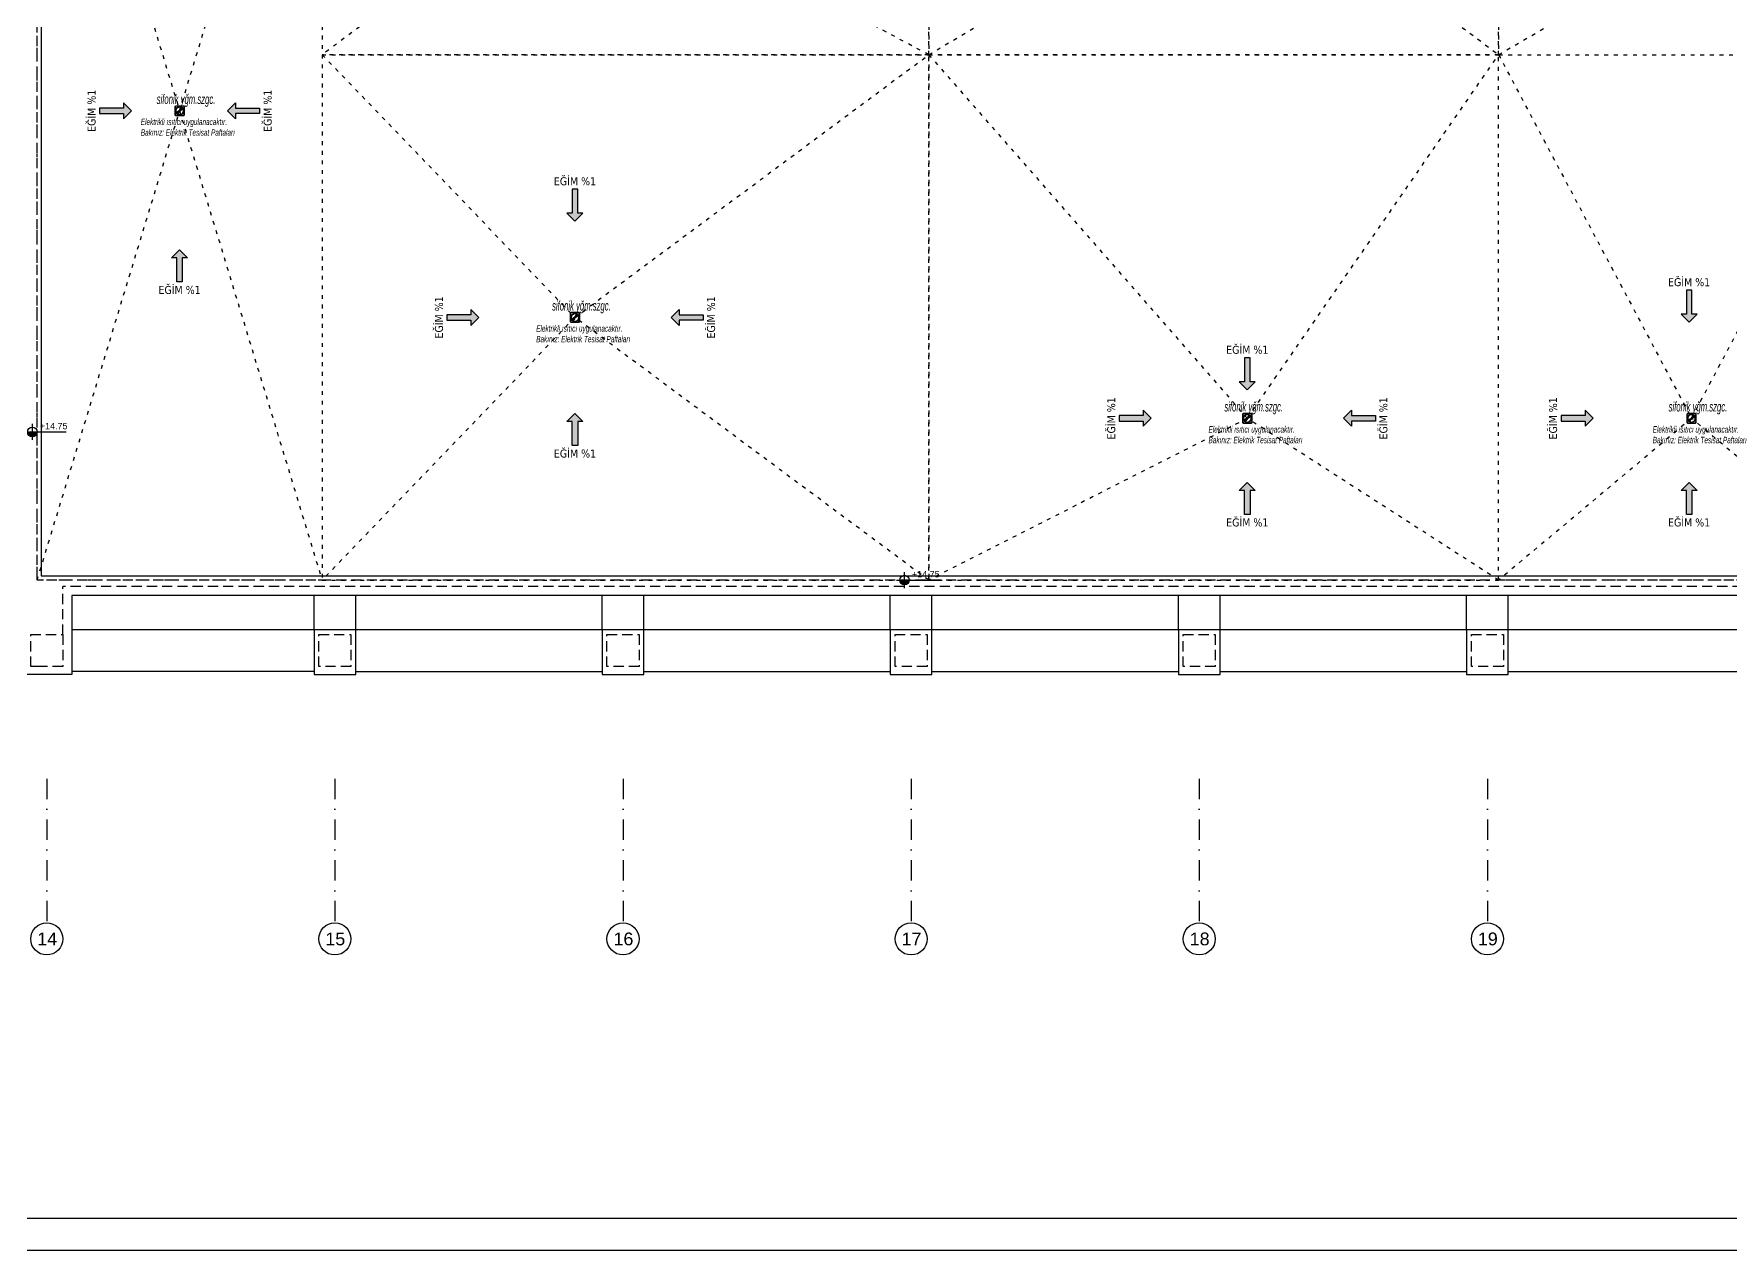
# Model space of a CAD drawing. Header units: centimetres. Extents: x 372964 to 529194, y 28783 to 59011.
# Drawn here: x 386260 to 391558, y 30011 to 33807 of the extents above; entities that cross this region are included whole.
import ezdxf
from ezdxf.enums import TextEntityAlignment as Align

# ---------------------------------------------------------------- set-up
doc = ezdxf.new("R2010")
doc.units = ezdxf.units.CM
for name, pattern in [('ACAD_ISO03W100', [30, 12, -18]), ('DASHDOT', [25.4, 12.7, -6.35, 0, -6.35]), ('HIDDEN', [9.525, 6.35, -3.175])]:
    doc.linetypes.add(name, pattern=pattern)
doc.layers.get('0').update_dxf_attribs({"lineweight": 9})
for name, color, linetype, lineweight in [('0-KRCN-MİMARİ-220526', 8, 'Continuous', 9), ('0-KRCN-SHT-YAZI-ÇAP-PİSSU', 41, 'Continuous', 30), ('0-KRCN-Z-ANTET', 71, 'Continuous', 30), ('GEB-BEZUG', 8, 'Continuous', 25)]:
    doc.layers.add(name, color=color, linetype=linetype, lineweight=lineweight)
for name, color, linetype in [('AS_GOR', 8, 'Continuous'), ('AS_OLC_AKS', 8, 'Continuous'), ('AS_SMB_KOT', 8, 'Continuous'), ('AS_TA_HIDDEN', 8, 'HIDDEN'), ('AS_TES_SUZGEC', 171, 'Continuous'), ('AS_YAZI_EGIM', 8, 'Continuous')]:
    doc.layers.add(name, color=color, linetype=linetype)
doc.styles.add('_yazı-50', font='arial.ttf')
doc.styles.add('TAHOMA', font='tahoma.ttf')
doc.styles.add('ÇAP-2', font='ARIALNBI.TTF')

# ---------------------------------------------------------------- blocks, each defined once
blk = doc.blocks.new('axis baloon')
blk.add_circle((0, 0), 50)
at = {"style": '_yazı-50'}
blk.add_attdef('AXE', text='', height=40, dxfattribs=at).set_placement((0, 0), align=Align.MIDDLE_CENTER)
blk = doc.blocks.new('Aks_P')
at = {"layer": 'AS_OLC_AKS', "linetype": 'DASHDOT', "ltscale": 5}
for points in [[(8220, -5300), (8220, -5750)], [(9120, -5300), (9120, -5750)], [(10020, -5300), (10020, -5750)], [(10920, -5300), (10920, -5750)], [(11820, -5300), (11820, -5750)], [(12720, -5300), (12720, -5750)]]:
    blk.add_lwpolyline(points, dxfattribs=at)
at = {"layer": 'AS_OLC_AKS'}
ref = blk.add_blockref('axis baloon', (8220, -5800), dxfattribs=at)
ref.add_attrib('AXE', '14', dxfattribs={"layer": '0', "height": 40, "style": '_yazı-50'}).set_placement((8221.3, -5800), align=Align.MIDDLE_CENTER)
ref = blk.add_blockref('axis baloon', (9120, -5800), dxfattribs=at)
ref.add_attrib('AXE', '15', dxfattribs={"layer": '0', "height": 40, "style": '_yazı-50'}).set_placement((9121.3, -5800), align=Align.MIDDLE_CENTER)
ref = blk.add_blockref('axis baloon', (10020, -5800), dxfattribs=at)
ref.add_attrib('AXE', '16', dxfattribs={"layer": '0', "height": 40, "style": '_yazı-50'}).set_placement((10021.3, -5800), align=Align.MIDDLE_CENTER)
ref = blk.add_blockref('axis baloon', (10920, -5800), dxfattribs=at)
ref.add_attrib('AXE', '17', dxfattribs={"layer": '0', "height": 40, "style": '_yazı-50'}).set_placement((10921.3, -5800), align=Align.MIDDLE_CENTER)
ref = blk.add_blockref('axis baloon', (11820, -5800), dxfattribs=at)
ref.add_attrib('AXE', '18', dxfattribs={"layer": '0', "height": 40, "style": '_yazı-50'}).set_placement((11821.3, -5800), align=Align.MIDDLE_CENTER)
ref = blk.add_blockref('axis baloon', (12720, -5800), dxfattribs=at)
ref.add_attrib('AXE', '19', dxfattribs={"layer": '0', "height": 40, "style": '_yazı-50'}).set_placement((12721.3, -5800), align=Align.MIDDLE_CENTER)
blk = doc.blocks.new('STR_R')
at = {"layer": 'AS_TA_HIDDEN', "linetype": 'HIDDEN', "ltscale": 5}
for p, q in [((8070, -4680), (8070, -1945)), ((14370, -4680), (8070, -4680)), ((14350, -4700), (8150, -4700)), ((8070, -4950), (8050, -4950))]:
    blk.add_line(p, q, dxfattribs=at)
for points in [[(8150, -4850), (8150, -4700)], [(8050, -4950), (8050, -4850), (8150, -4850), (8150, -4950), (8070, -4950)]]:
    blk.add_lwpolyline(points, dxfattribs=at)
for points in [[(9050, -4950), (8950, -4950), (8950, -4850), (9050, -4850)], [(9950, -4950), (9850, -4950), (9850, -4850), (9950, -4850)], [(10850, -4950), (10750, -4950), (10750, -4850), (10850, -4850)], [(11750, -4950), (11650, -4950), (11650, -4850), (11750, -4850)], [(12650, -4950), (12550, -4950), (12550, -4850), (12650, -4850)]]:
    blk.add_lwpolyline(points, close=True, dxfattribs=at)
blk = doc.blocks.new('OPK-03-1_RD')
at = {"layer": 'AS_GOR'}
for points in [[(22403, -1775), (22403, -2222), (22578, -2222), (22578, -2328), (22403, -2328), (22403, -3222), (22578, -3222), (22578, -4978), (22472, -4978), (22472, -4528), (19828, -4528), (19828, -4988), (19722, -4988), (19722, -4118), (18978, -4118), (18978, -4978), (14322, -4978), (14322, -4728), (8178, -4728), (8178, -4975), (8022, -4975)], [(8022, -1932), (8083, -1932), (8083, -4667), (14383, -4667), (14383, -4917), (18917, -4917), (18917, -4057), (19783, -4057), (19783, -4467), (22517, -4467), (22517, -3283), (22342, -3283), (22342, -1775)], [(8935, -4835), (8935, -4728)], [(9065, -4835), (9065, -4728)], [(9835, -4835), (9835, -4728)], [(9965, -4835), (9965, -4728)], [(10735, -4835), (10735, -4728)], [(10865, -4835), (10865, -4728)], [(11635, -4835), (11635, -4728)], [(11765, -4835), (11765, -4728)], [(12535, -4835), (12535, -4728)], [(12665, -4835), (12665, -4728)], [(8935, -4835), (8178, -4835)], [(9835, -4835), (9065, -4835)], [(10735, -4835), (9965, -4835)], [(11635, -4835), (10865, -4835)], [(12535, -4835), (11765, -4835)], [(13435, -4835), (12665, -4835)], [(8935, -4965), (8178, -4965)], [(9065, -4965), (9835, -4965)], [(9965, -4965), (10735, -4965)], [(10865, -4965), (11635, -4965)], [(11765, -4965), (12535, -4965)], [(12665, -4965), (13435, -4965)]]:
    blk.add_lwpolyline(points, dxfattribs=at)
for points in [[(9065, -4835), (8935, -4835), (8935, -4975), (9065, -4975)], [(9965, -4835), (9835, -4835), (9835, -4975), (9965, -4975)], [(10865, -4835), (10735, -4835), (10735, -4975), (10865, -4975)], [(11765, -4835), (11635, -4835), (11635, -4975), (11765, -4975)], [(12665, -4835), (12535, -4835), (12535, -4975), (12665, -4975)]]:
    blk.add_lwpolyline(points, close=True, dxfattribs=at)
blk.add_blockref('STR_R', (0, 0))
at = {"layer": 'AS_OLC_AKS'}
blk.add_blockref('Aks_P', (-120, 0), dxfattribs=at)
blk = doc.blocks.new('Einfügepunkt')
at = {"layer": 'GEB-BEZUG'}
for p, q in [((-1, -1), (1, 1)), ((-1, 1), (1, -1))]:
    blk.add_line(p, q, dxfattribs=at)
blk = doc.blocks.new('sifonik-suzgec')
at = {"layer": 'AS_TES_SUZGEC', "ltscale": 25}
for p, q in [((-15, 13), (-13, 15)), ((-15, 13), (-15, -13)), ((-12.9, 0.2), (-13.1, 0)), ((13, 15), (-13, 15)), ((-12.9, 0.2), (-12.2, 0.2)), ((-12.4, 3.5), (-12.6, 3.4)), ((-12.6, 3.4), (-12.5, 3.2)), ((-12.6, 3.4), (-11.9, 3.2)), ((-12.5, 3.2), (-11.8, 3)), ((-12.4, 3.5), (-11.7, 3.3)), ((-12.3, 0), (-12.2, 0.2)), ((-12.2, 0.2), (-11.8, 0.2)), ((-11.9, 3.2), (-11.7, 3.3)), ((-11.8, 3), (-11.9, 3.2)), ((-11.4, 2.9), (-11.8, 3)), ((-11.7, 3.3), (-11.3, 3.2)), ((-10.5, 1.6), (-11.7, 1.7)), ((-11.7, 1.4), (-10.6, 1.2)), ((-11.1, 6.6), (-11.3, 6.5)), ((-11.3, 6.5), (-11.3, 6.3)), ((-11.3, 6.5), (-10.7, 6.2)), ((-11.3, 6.3), (-10.6, 5.9)), ((-11.1, 6.6), (-10.4, 6.2)), ((-11, 4.3), (-9.9, 3.9)), ((-9.8, 4.2), (-10.8, 4.7)), ((-10.7, 6.2), (-10.4, 6.2)), ((-10.6, 5.9), (-10.7, 6.2)), ((-10.3, 5.7), (-10.6, 5.9)), ((-10.6, 1.2), (-10.5, 1.6)), ((-10.4, 6.2), (-10.1, 6.1)), ((-9.9, 3.9), (-9.8, 4.2)), ((-9.5, 7), (-8.5, 6.3)), ((-8.3, 6.6), (-9.3, 7.3)), ((-9.2, 9.2), (-9.2, 9)), ((-9, 9.2), (-9.2, 9.2)), ((-9.2, 9.2), (-8.7, 8.7)), ((-9.2, 9), (-8.7, 8.5)), ((-9, 9.2), (-8.5, 8.7)), ((-8.7, 8.7), (-8.5, 8.7)), ((-8.7, 8.5), (-8.7, 8.7)), ((-8.5, 8.2), (-8.7, 8.5)), ((-8.5, 8.7), (-8.2, 8.5)), ((-8.5, 6.3), (-8.3, 6.6)), ((-7.3, 9.3), (-6.6, 8.3)), ((-6.3, 8.5), (-7, 9.5)), ((-6.5, 11.3), (-6.6, 11.1)), ((-6.6, 11.1), (-6.2, 10.4)), ((-6.6, 8.3), (-6.3, 8.5)), ((-6.5, 11.3), (-6.2, 10.7)), ((-6.3, 11.3), (-6.5, 11.3)), ((-6.3, 11.3), (-5.9, 10.6)), ((-6.2, 10.7), (-5.9, 10.6)), ((-6.2, 10.4), (-6.2, 10.7)), ((-6.1, 10.1), (-6.2, 10.4)), ((-5.9, 10.6), (-5.7, 10.3)), ((-4.7, 10.8), (-4.2, 9.8)), ((-3.9, 9.9), (-4.3, 11)), ((-4.2, 9.8), (-3.9, 9.9)), ((-3.4, 12.6), (-3.5, 12.4)), ((-3.5, 12.4), (-3.3, 11.7)), ((-3.4, 12.6), (-3.2, 11.9)), ((-3.2, 12.5), (-3.4, 12.6)), ((-3.3, 11.7), (-3.2, 11.9)), ((-3.2, 11.3), (-3.3, 11.7)), ((-0.6, 0.6), (-3.3, -1.2)), ((-3.3, -1.3), (-0.5, 0.5)), ((-3.2, 12.5), (-3, 11.8)), ((-3.2, 11.9), (-3, 11.8)), ((-3, 11.8), (-2.9, 11.4)), ((-1.7, 11.7), (-1.6, 10.5)), ((-1.6, 10.5), (-1.2, 10.6)), ((-1.2, 10.6), (-1.4, 11.7)), ((1.8, 4.2), (-0.6, 0.6)), ((-0.6, 0.6), (-0.5, 0.5)), ((-0.5, 0.5), (1.8, 4.1)), ((-0.5, 0.5), (0, 0)), ((0, 13.1), (-0.2, 12.9)), ((-0.2, 12.9), (-0.2, 12.2)), ((-0.2, 12.2), (0, 12.3)), ((-0.2, 11.8), (-0.2, 12.2)), ((0, 13.1), (0, 12.3)), ((0.2, 12.9), (0, 13.1)), ((0, 12.3), (0.2, 12.2)), ((0, 0), (2.6, 2.6)), ((0, 0), (0, 0.2)), ((0.2, 12.9), (0.2, 12.2)), ((0.2, 12.2), (0.2, 11.8)), ((3.3, 1.3), (0.5, -0.5)), ((0.6, -0.6), (3.3, 1.2)), ((1.4, 11.7), (1.2, 10.6)), ((1.2, 10.6), (1.6, 10.5)), ((1.6, 10.5), (1.7, 11.7)), ((1.9, 4.3), (1.8, 4.2)), ((1.8, 4.2), (1.8, 4.1)), ((1.8, 4.2), (1.8, 4.2)), ((1.8, 4.1), (1.8, 4.2)), ((2.6, 2.6), (1.8, 4.2)), ((1.8, 4.1), (2.6, 2.6)), ((3.8, 7.3), (1.9, 4.3)), ((1.9, 4.3), (3.9, 7.2)), ((1.9, 4.2), (1.9, 4.3)), ((1.9, 4.3), (1.9, 4.2)), ((1.9, 4.3), (1.9, 4.3)), ((2.7, 2.7), (1.9, 4.3)), ((1.9, 4.2), (2.7, 2.7)), ((2.6, 2.6), (2.6, 2.6)), ((2.6, 2.6), (2.6, 2.6)), ((2.6, 2.6), (3.3, 1.3)), ((3.3, 1.3), (2.6, 2.6)), ((2.7, 2.7), (7.7, 7.7)), ((2.7, 2.7), (2.7, 2.7)), ((2.7, 2.7), (2.7, 2.7)), ((2.7, 2.7), (3.4, 1.4)), ((3.4, 1.4), (2.7, 2.7)), ((2.9, 11.4), (3, 11.8)), ((3.2, 12.5), (3, 11.8)), ((3, 11.8), (3.2, 11.9)), ((3.4, 12.6), (3.2, 11.9)), ((3.4, 12.6), (3.2, 12.5)), ((3.2, 11.9), (3.3, 11.7)), ((3.3, 11.7), (3.2, 11.3)), ((3.5, 12.4), (3.3, 11.7)), ((3.3, 1.2), (3.5, 1.3)), ((3.3, 1.3), (3.3, 1.3)), ((3.3, 1.2), (3.3, 1.3)), ((3.3, 1.3), (3.3, 1.2)), ((3.5, 12.4), (3.4, 12.6)), ((7.2, 3.9), (3.4, 1.4)), ((3.4, 1.4), (3.4, 1.4)), ((3.5, 1.3), (3.4, 1.4)), ((3.4, 1.4), (3.5, 1.3)), ((3.5, 1.3), (7.3, 3.8)), ((3.8, 7.3), (4.1, 7.7)), ((4.3, 11), (3.9, 9.9)), ((3.9, 9.9), (4.2, 9.8)), ((4.1, 7.7), (5.7, 10.3)), ((4.2, 9.8), (4.7, 10.8)), ((5.7, 10.3), (5.9, 10.5)), ((6.3, 11.3), (5.9, 10.5)), ((5.9, 10.5), (6.1, 10.6)), ((6.5, 11.3), (6.1, 10.6)), ((6.1, 10.6), (6.2, 10.3)), ((6.2, 10.3), (6.1, 10.1)), ((6.6, 11.1), (6.2, 10.3)), ((6.5, 11.3), (6.3, 11.3)), ((6.6, 11.1), (6.5, 11.3)), ((6.6, 9.8), (6.8, 9.9)), ((7.2, 9.3), (7.4, 9.5)), ((7.7, 4.1), (7.3, 3.8)), ((7.7, 9.2), (7.6, 9.1)), ((7.7, 7.7), (8.6, 8.6)), ((7.7, 4.1), (10.3, 5.7)), ((10.3, 5.8), (7.9, 4.3)), ((8.2, 8.5), (8.4, 8.6)), ((9, 9.2), (8.4, 8.6)), ((8.4, 8.6), (8.6, 8.6)), ((8.6, 8.4), (8.5, 8.2)), ((9.2, 9.2), (8.6, 8.6)), ((9.2, 9), (8.6, 8.4)), ((8.6, 8.6), (8.6, 8.4)), ((9.2, 9.2), (9, 9.2)), ((9.1, 7.6), (9.2, 7.7)), ((9.2, 9), (9.2, 9.2)), ((9.3, 7.2), (9.5, 7.4)), ((9.9, 6.8), (9.8, 6.6)), ((10.1, 6.1), (10.3, 6.2)), ((11.1, 6.6), (10.3, 6.2)), ((10.3, 6.2), (10.6, 6.1)), ((10.5, 6), (10.3, 5.8)), ((10.3, 5.7), (10.5, 5.9)), ((10.3, 5.8), (10.3, 5.7)), ((11.3, 6.3), (10.5, 5.9)), ((10.6, 6.1), (10.5, 6)), ((10.5, 5.9), (10.5, 6)), ((11.3, 6.5), (10.6, 6.1)), ((11.3, 6.5), (11.1, 6.6)), ((11.3, 6.3), (11.3, 6.5)), ((11.7, 3.3), (11.3, 3.2)), ((11.4, 2.9), (11.8, 3)), ((12.4, 3.5), (11.7, 3.3)), ((11.9, 3.2), (11.7, 3.3)), ((11.8, 3), (11.9, 3.2)), ((12.5, 3.2), (11.8, 3)), ((12.2, 0.2), (11.8, 0.2)), ((12.6, 3.4), (11.9, 3.2)), ((12.3, 0), (12.2, 0.2)), ((12.9, 0.2), (12.2, 0.2)), ((12.6, 3.4), (12.4, 3.5)), ((12.5, 3.2), (12.6, 3.4)), ((13.1, 0), (12.9, 0.2)), ((13, 15), (15, 13)), ((15, -13), (15, 13)), ((-13, -15), (-15, -13)), ((-13.1, 0), (-12.9, -0.2)), ((-13.1, 0), (-12.3, 0)), ((-13, -15), (13, -15)), ((-12.9, -0.2), (-12.2, -0.2)), ((-12.5, -3.2), (-12.6, -3.4)), ((-12.6, -3.4), (-11.9, -3.2)), ((-12.6, -3.4), (-12.4, -3.5)), ((-12.5, -3.2), (-11.8, -3)), ((-12.4, -3.5), (-11.7, -3.3)), ((-12.2, -0.2), (-12.3, 0)), ((-11.8, -0.2), (-12.2, -0.2)), ((-11.9, -3.2), (-11.8, -3)), ((-11.7, -3.3), (-11.9, -3.2)), ((-11.8, -3), (-11.4, -2.9)), ((-10.6, -1.2), (-11.7, -1.4)), ((-11.7, -1.7), (-10.5, -1.6)), ((-11.3, -3.2), (-11.7, -3.3)), ((-11.3, -6.3), (-10.5, -5.9)), ((-11.3, -6.5), (-10.6, -6.1)), ((-11.3, -6.3), (-11.3, -6.5)), ((-11.3, -6.5), (-11.1, -6.6)), ((-11.1, -6.6), (-10.3, -6.2)), ((-9.9, -3.9), (-11, -4.3)), ((-10.8, -4.7), (-9.8, -4.2)), ((-10.5, -1.6), (-10.6, -1.2)), ((-10.6, -6.1), (-10.5, -5.9)), ((-10.3, -6.2), (-10.6, -6.1)), ((-10.5, -5.9), (-10.3, -5.7)), ((-10.3, -5.7), (-7.7, -4.1)), ((-10.1, -6.1), (-10.3, -6.2)), ((-9.8, -4.2), (-9.9, -3.9)), ((-9.9, -6.8), (-9.8, -6.6)), ((-9.3, -7.2), (-9.5, -7.4)), ((-9.1, -7.6), (-9.2, -7.7)), ((-9.2, -9), (-8.6, -8.4)), ((-9.2, -9.2), (-8.6, -8.6)), ((-9.2, -9), (-9.2, -9.2)), ((-9.2, -9.2), (-9, -9.2)), ((-9, -9.2), (-8.4, -8.6)), ((-8.6, -8.6), (-7.7, -7.7)), ((-8.6, -8.4), (-8.5, -8.2)), ((-8.6, -8.6), (-8.6, -8.4)), ((-8.4, -8.6), (-8.6, -8.6)), ((-8.2, -8.5), (-8.4, -8.6)), ((-7.7, -7.7), (-2.7, -2.7)), ((-7.7, -4.1), (-7.3, -3.8)), ((-7.7, -9.2), (-7.6, -9.1)), ((-7.2, -9.3), (-7.4, -9.5)), ((-3.5, -1.3), (-7.3, -3.8)), ((-7.3, -3.9), (-3.4, -1.4)), ((-6.6, -9.8), (-6.8, -9.9)), ((-6.6, -11.1), (-6.2, -10.3)), ((-6.6, -11.1), (-6.5, -11.3)), ((-6.5, -11.3), (-6.1, -10.6)), ((-6.5, -11.3), (-6.3, -11.3)), ((-6.3, -11.3), (-5.9, -10.5)), ((-6.2, -10.3), (-6.1, -10.1)), ((-6.1, -10.6), (-6.2, -10.3)), ((-6, -10.5), (-6.1, -10.6)), ((-5.8, -10.3), (-6, -10.5)), ((-6, -10.5), (-5.9, -10.5)), ((-5.9, -10.5), (-5.7, -10.3)), ((-4.3, -7.9), (-5.8, -10.3)), ((-5.7, -10.3), (-5.8, -10.3)), ((-5.7, -10.3), (-4.1, -7.7)), ((-3.8, -7.3), (-4.1, -7.7)), ((-1.9, -4.3), (-3.9, -7.3)), ((-3.8, -7.3), (-1.9, -4.3)), ((-3.3, -1.2), (-3.5, -1.3)), ((-3.5, -1.3), (-3.4, -1.4)), ((-3.4, -1.4), (-3.5, -1.3)), ((-3.5, -12.4), (-3.3, -11.7)), ((-3.5, -12.4), (-3.4, -12.6)), ((-3.4, -1.4), (-3.4, -1.4)), ((-2.7, -2.7), (-3.4, -1.4)), ((-3.4, -1.4), (-2.7, -2.7)), ((-3.4, -12.6), (-3.2, -11.9)), ((-3.4, -12.6), (-3.2, -12.5)), ((-3.3, -1.3), (-3.3, -1.2)), ((-3.3, -1.2), (-3.3, -1.3)), ((-3.3, -1.3), (-3.3, -1.3)), ((-2.6, -2.6), (-3.3, -1.3)), ((-3.3, -1.3), (-2.6, -2.6)), ((-3.2, -11.3), (-3.3, -11.7)), ((-3.3, -11.7), (-3.2, -11.9)), ((-3.2, -11.9), (-3, -11.8)), ((-3.2, -12.5), (-3, -11.8)), ((-3, -11.8), (-2.9, -11.4)), ((-2.7, -2.7), (-2.7, -2.7)), ((-2.7, -2.7), (-1.9, -4.3)), ((-1.9, -4.2), (-2.7, -2.7)), ((-2.7, -2.7), (-2.7, -2.7)), ((-2.6, -2.6), (0, 0)), ((-2.6, -2.6), (-2.6, -2.6)), ((-2.6, -2.6), (-1.8, -4.2)), ((-1.8, -4.1), (-2.6, -2.6)), ((-2.6, -2.6), (-2.6, -2.6)), ((-1.9, -4.3), (-1.8, -4.2)), ((-1.9, -4.2), (-1.9, -4.3)), ((-1.9, -4.3), (-1.9, -4.2)), ((-1.9, -4.3), (-1.9, -4.3)), ((0.5, -0.5), (-1.8, -4.1)), ((-1.8, -4.2), (0.6, -0.6)), ((-1.8, -4.2), (-1.8, -4.1)), ((-1.8, -4.1), (-1.8, -4.2)), ((-1.8, -4.2), (-1.8, -4.2)), ((0, 0), (-0.3, 0)), ((-0.2, -11.8), (-0.2, -12.2)), ((-0.2, -12.2), (0, -12.3)), ((-0.2, -12.9), (-0.2, -12.2)), ((-0.2, -12.9), (0, -13.1)), ((0, 0), (0.5, -0.5)), ((0, 0), (0.2, 0)), ((0, 0), (0, -0.3)), ((0, -12.3), (0.2, -12.2)), ((0, -13.1), (0, -12.3)), ((0, -13.1), (0.2, -12.9)), ((0.2, -12.2), (0.2, -11.8)), ((0.2, -12.9), (0.2, -12.2)), ((0.6, -0.6), (0.5, -0.5)), ((2.9, -11.4), (3, -11.8)), ((3, -11.8), (3.2, -11.9)), ((3.2, -12.5), (3, -11.8)), ((3.3, -11.7), (3.2, -11.3)), ((3.2, -11.9), (3.3, -11.7)), ((3.4, -12.6), (3.2, -11.9)), ((3.2, -12.5), (3.4, -12.6)), ((3.5, -12.4), (3.3, -11.7)), ((3.4, -12.6), (3.5, -12.4)), ((5.7, -10.3), (5.9, -10.6)), ((5.9, -10.6), (6.2, -10.7)), ((6.3, -11.3), (5.9, -10.6)), ((6.2, -10.4), (6.1, -10.1)), ((6.2, -10.7), (6.2, -10.4)), ((6.6, -11.1), (6.2, -10.4)), ((6.5, -11.3), (6.2, -10.7)), ((6.3, -11.3), (6.5, -11.3)), ((6.5, -11.3), (6.6, -11.1)), ((8.2, -8.5), (8.5, -8.7)), ((8.7, -8.5), (8.5, -8.2)), ((8.5, -8.7), (8.7, -8.7)), ((9, -9.2), (8.5, -8.7)), ((8.7, -8.7), (8.7, -8.5)), ((9.2, -9), (8.7, -8.5)), ((9.2, -9.2), (8.7, -8.7)), ((9, -9.2), (9.2, -9.2)), ((9.2, -9.2), (9.2, -9)), ((10.1, -6.1), (10.4, -6.2)), ((10.6, -5.9), (10.3, -5.7)), ((10.4, -6.2), (10.7, -6.2)), ((11.1, -6.6), (10.4, -6.2)), ((10.7, -6.2), (10.6, -5.9)), ((11.3, -6.3), (10.6, -5.9)), ((11.3, -6.5), (10.7, -6.2)), ((11.1, -6.6), (11.3, -6.5)), ((11.3, -3.2), (11.7, -3.3)), ((11.3, -6.5), (11.3, -6.3)), ((11.8, -3), (11.4, -2.9)), ((11.7, -3.3), (11.9, -3.2)), ((12.4, -3.5), (11.7, -3.3)), ((11.8, -0.2), (12.2, -0.2)), ((11.9, -3.2), (11.8, -3)), ((12.5, -3.2), (11.8, -3)), ((12.6, -3.4), (11.9, -3.2)), ((12.2, -0.2), (12.3, 0)), ((12.9, -0.2), (12.2, -0.2)), ((13.1, 0), (12.3, 0)), ((12.4, -3.5), (12.6, -3.4)), ((12.6, -3.4), (12.5, -3.2)), ((12.9, -0.2), (13.1, 0)), ((15, -13), (13, -15))]:
    blk.add_line(p, q, dxfattribs=at)
for centre, radius in [((0, 0), 13.1), ((-12.5, 12.5), 0.3), ((12.5, 12.5), 0.3), ((-12.5, -12.5), 0.3), ((12.5, -12.5), 0.3)]:
    blk.add_circle(centre, radius, dxfattribs=at)
for centre, radius, start, end in [((0, 0), 12.9, 165.8007, 179.1993), ((0, 0), 12.6, 165.8198, 179.1802), ((0, 0), 12.9, 150.8007, 164.1993), ((0, 0), 12.6, 150.8198, 164.1802), ((0, 0), 12.1, 165.8539, 179.1461), ((0, 0), 12, 165.8607, 179.1393), ((0, 0), 11.8, 165.8753, 179.1247), ((0, 0), 11.8, 171.6247, 173.3753), ((0, 0), 12.1, 150.8539, 164.1461), ((0, 0), 12, 150.8607, 164.1393), ((0, 0), 11.8, 150.8753, 164.1247), ((0, 0), 12.9, 135.8007, 149.1993), ((0, 0), 11.8, 156.6247, 158.3753), ((0, 0), 12.6, 135.8198, 149.1802), ((0, 0), 12.1, 135.8539, 149.1461), ((0, 0), 12, 135.8607, 149.1393), ((0, 0), 11.8, 135.8753, 149.1247), ((0, 0), 11.8, 141.6247, 143.3753), ((0, 0), 12.9, 120.8007, 134.1993), ((0, 0), 12.6, 120.8198, 134.1802), ((0, 0), 12.1, 120.8539, 134.1461), ((0, 0), 12, 120.8607, 134.1393), ((0, 0), 11.8, 120.8753, 134.1247), ((0, 0), 11.8, 126.6247, 128.3753), ((0, 0), 12.9, 105.8007, 119.1993), ((0, 0), 12.6, 105.8198, 119.1802), ((0, 0), 12.1, 105.8539, 119.1461), ((0, 0), 12, 105.8607, 119.1393), ((0, 0), 11.8, 105.8753, 119.1247), ((0, 0), 11.8, 111.6247, 113.3753), ((0, 0), 12.9, 90.8007, 104.1993), ((0, 0), 12.6, 90.8198, 104.1802), ((0, 0), 12.1, 90.8539, 104.1461), ((0, 0), 12, 90.8607, 104.1393), ((0, 0), 11.8, 90.8753, 104.1247), ((0, 0), 11.8, 96.6247, 98.3753), ((0, 0), 12.9, 75.8007, 89.1993), ((0, 0), 12.6, 75.8198, 89.1802), ((0, 0), 12.1, 75.8539, 89.1461), ((0, 0), 12, 75.8607, 89.1393), ((0, 0), 11.8, 75.8753, 89.1247), ((0, 0), 11.8, 81.6247, 83.3753), ((0, 0), 11.8, 60.8753, 74.1247), ((0, 0), 12.1, 60.8539, 74.1461), ((0, 0), 12, 60.8607, 74.1393), ((0, 0), 12.6, 60.8198, 74.1802), ((0, 0), 12.9, 60.8007, 74.1993), ((5.9, 5.9), 2.58, 45, 135.7807), ((0, 0), 11.8, 66.6247, 68.3753), ((0, 0), 11.8, 45.8753, 59.1247), ((0, 0), 12.1, 45.8539, 59.1461), ((0, 0), 12, 55.6693, 59.1393), ((0, 0), 12.6, 45.8198, 59.1802), ((0, 0), 12.9, 45.8007, 59.1993), ((0, 0), 12, 52.1808, 55.6693), ((0, 0), 12, 45.8607, 50.069), ((5.9, 5.9), 2.58, 321.1789, 45), ((5.9, 5.9), 2.58, 314.2193, 321.1789), ((0, 0), 11.8, 30.8753, 44.1247), ((0, 0), 12, 39.931, 44.1393), ((0, 0), 12.1, 30.8539, 44.1461), ((0, 0), 12.6, 30.8198, 44.1802), ((0, 0), 12.9, 30.8007, 44.1993), ((0, 0), 12, 34.3307, 37.8192), ((0, 0), 12, 30.8607, 34.3307), ((0, 0), 11.8, 15.8753, 29.1247), ((0, 0), 12, 15.8607, 29.1393), ((0, 0), 12.1, 15.8539, 29.1461), ((0, 0), 12.6, 15.8198, 29.1802), ((0, 0), 12.9, 15.8007, 29.1993), ((0, 0), 11.8, 0.8753, 14.1247), ((0, 0), 12, 0.8607, 14.1393), ((0, 0), 12.1, 0.8539, 14.1461), ((0, 0), 12.6, 0.8198, 14.1802), ((0, 0), 12.9, 0.8007, 14.1993), ((0, 0), 12.9, 180.8007, 194.1993), ((0, 0), 12.6, 180.8198, 194.1802), ((0, 0), 12.9, 195.8007, 209.1993), ((0, 0), 12.1, 180.8539, 194.1461), ((0, 0), 12.6, 195.8198, 209.1802), ((0, 0), 12, 180.8607, 194.1393), ((0, 0), 11.8, 180.8753, 194.1247), ((0, 0), 11.8, 186.6247, 188.3753), ((0, 0), 12.1, 195.8539, 209.1461), ((0, 0), 12, 195.8607, 209.1393), ((0, 0), 11.8, 195.8753, 209.1247), ((0, 0), 12.9, 210.8007, 224.1993), ((0, 0), 11.8, 201.6247, 203.3753), ((0, 0), 12.6, 210.8198, 224.1802), ((0, 0), 12.1, 210.8539, 224.1461), ((0, 0), 12, 210.8607, 214.3307), ((0, 0), 11.8, 210.8753, 224.1247), ((0, 0), 12, 214.3307, 217.8192), ((0, 0), 12, 219.931, 224.1393), ((0, 0), 12.9, 225.8007, 239.1993), ((0, 0), 12.6, 225.8198, 239.1802), ((-5.9, -5.9), 2.58, 134.2193, 225), ((0, 0), 12, 225.8607, 230.069), ((0, 0), 12.1, 225.8539, 239.1461), ((0, 0), 11.8, 225.8753, 239.1247), ((-5.9, -5.9), 2.58, 225, 308.8211), ((0, 0), 12, 232.1808, 235.6693), ((0, 0), 12, 235.6693, 239.1393), ((0, 0), 12.9, 240.8007, 254.1993), ((0, 0), 12.6, 240.8198, 254.1802), ((0, 0), 12.1, 240.8539, 254.1461), ((0, 0), 12, 240.8607, 254.1393), ((0, 0), 11.8, 240.8753, 254.1247), ((-5.9, -5.9), 2.58, 308.8211, 315.7807), ((0, 0), 12.9, 255.8007, 269.1993), ((0, 0), 12.6, 255.8198, 269.1802), ((0, 0), 12.1, 255.8539, 269.1461), ((0, 0), 11.8, 255.8753, 269.1247), ((0, 0), 12, 255.8607, 269.1393), ((0, 0), 11.8, 270.8753, 284.1247), ((0, 0), 12, 270.8607, 284.1393), ((0, 0), 12.1, 270.8539, 284.1461), ((0, 0), 12.6, 270.8198, 284.1802), ((0, 0), 12.9, 270.8007, 284.1993), ((0, 0), 11.8, 285.8753, 299.1247), ((0, 0), 12, 285.8607, 299.1393), ((0, 0), 12.1, 285.8539, 299.1461), ((0, 0), 12.6, 285.8198, 299.1802), ((0, 0), 12.9, 285.8007, 299.1993), ((0, 0), 11.8, 300.8753, 314.1247), ((0, 0), 12, 300.8607, 314.1393), ((0, 0), 12.1, 300.8539, 314.1461), ((0, 0), 12.6, 300.8198, 314.1802), ((0, 0), 12.9, 300.8007, 314.1993), ((0, 0), 11.8, 315.8753, 329.1247), ((0, 0), 12, 315.8607, 329.1393), ((0, 0), 12.1, 315.8539, 329.1461), ((0, 0), 12.6, 315.8198, 329.1802), ((0, 0), 12.9, 315.8007, 329.1993), ((0, 0), 11.8, 330.8753, 344.1247), ((0, 0), 12, 330.8607, 344.1393), ((0, 0), 12.1, 330.8539, 344.1461), ((0, 0), 12.6, 330.8198, 344.1802), ((0, 0), 12.9, 330.8007, 344.1993), ((0, 0), 11.8, 345.8753, 359.1247), ((0, 0), 12, 345.8607, 359.1393), ((0, 0), 12.1, 345.8539, 359.1461), ((0, 0), 12.6, 345.8198, 359.1802), ((0, 0), 12.9, 345.8007, 359.1993)]:
    blk.add_arc(centre, radius, start, end, dxfattribs=at)
for points, knots in [([(7.7, 7.7), (7.6, 7.8), (7.5, 7.9), (7.1, 8.2), (6.8, 8.3), (6.2, 8.4), (5.9, 8.5), (5.6, 8.4), (5.4, 8.4), (5.2, 8.3), (4.7, 8.2), (4.6, 8.1), (4.3, 7.9), (4.1, 7.7), (3.9, 7.5), (3.9, 7.4), (3.8, 7.3)], [-0.783062, -0.783062, -0.783062, -0.783062, -0.634163, -0.634163, -0.192454, -0.192454, 0.106051, 0.106051, 0.106051, 0.404556, 0.404556, 0.625445, 0.625445, 0.846335, 0.846335, 0.994853, 0.994853, 0.994853, 0.994853]), ([(3.8, 7.3), (3.8, 7.3), (3.8, 7.3), (3.8, 7.3), (3.8, 7.3), (3.8, 7.3)], [0.994853329, 0.994853329, 0.994853329, 0.994853329, 0.995833954, 0.995833954, 0.996814579, 0.996814579, 0.996814579, 0.996814579]), ([(3.9, 7.3), (3.9, 7.4), (4, 7.5), (4.2, 7.7), (4.3, 7.8), (4.6, 8), (4.8, 8.1), (5.2, 8.3), (5.4, 8.3), (5.7, 8.4), (5.9, 8.4), (6.1, 8.4), (6.7, 8.3), (7.1, 8.1), (7.5, 7.8), (7.6, 7.7), (7.7, 7.7)], [-0.994853, -0.994853, -0.994853, -0.994853, -0.846335, -0.846335, -0.625445, -0.625445, -0.404556, -0.404556, -0.106051, -0.106051, -0.106051, 0.192454, 0.192454, 0.634163, 0.634163, 0.784802, 0.784802, 0.784802, 0.784802]), ([(3.9, 7.2), (3.9, 7.2), (3.9, 7.2), (3.9, 7.3), (3.9, 7.3), (3.9, 7.3)], [-0.996814579, -0.996814579, -0.996814579, -0.996814579, -0.995833954, -0.995833954, -0.994853329, -0.994853329, -0.994853329, -0.994853329]), ([(7.7, 7.7), (7.7, 7.6), (7.8, 7.5), (8, 7.2), (8.1, 7.1), (8.2, 6.7), (8.3, 6.6), (8.4, 6.1), (8.4, 5.9), (8.4, 5.7), (8.3, 5.4), (8.3, 5.2), (8, 4.6), (7.8, 4.3), (7.5, 4), (7.4, 3.9), (7.3, 3.9)], [2.356791, 2.356791, 2.356791, 2.356791, 2.50743, 2.50743, 2.728284, 2.728284, 2.949139, 2.949139, 3.247644, 3.247644, 3.247644, 3.546149, 3.546149, 3.987927, 3.987927, 4.136446, 4.136446, 4.136446, 4.136446]), ([(7.3, 3.8), (7.4, 3.9), (7.5, 3.9), (7.9, 4.3), (8.1, 4.6), (8.3, 5.2), (8.4, 5.4), (8.4, 5.6), (8.5, 5.9), (8.4, 6.2), (8.4, 6.6), (8.3, 6.8), (8.2, 7.1), (8.1, 7.3), (7.9, 7.5), (7.8, 7.6), (7.7, 7.7)], [-4.136446, -4.136446, -4.136446, -4.136446, -3.987927, -3.987927, -3.546149, -3.546149, -3.247644, -3.247644, -3.247644, -2.949139, -2.949139, -2.728284, -2.728284, -2.50743, -2.50743, -2.358531, -2.358531, -2.358531, -2.358531]), ([(7.7, 7.7), (7.7, 7.7), (7.7, 7.7), (7.7, 7.7), (7.7, 7.7), (7.7, 7.7)], [-0.1161431, -0.1161431, -0.1161431, -0.1161431, -0.0580714, -0.0580714, 0, 0, 0, 0]), ([(-7.3, -3.8), (-7.4, -3.9), (-7.5, -3.9), (-7.9, -4.3), (-8.1, -4.6), (-8.3, -5.2), (-8.4, -5.4), (-8.4, -5.6), (-8.5, -5.9), (-8.4, -6.2), (-8.4, -6.6), (-8.3, -6.8), (-8.2, -7.1), (-8.1, -7.3), (-7.9, -7.5), (-7.8, -7.6), (-7.7, -7.7)], [-4.136446, -4.136446, -4.136446, -4.136446, -3.987927, -3.987927, -3.546149, -3.546149, -3.247644, -3.247644, -3.247644, -2.949139, -2.949139, -2.728284, -2.728284, -2.50743, -2.50743, -2.358531, -2.358531, -2.358531, -2.358531]), ([(-7.7, -7.7), (-7.7, -7.6), (-7.8, -7.5), (-8, -7.2), (-8.1, -7.1), (-8.2, -6.7), (-8.3, -6.6), (-8.4, -6.1), (-8.4, -5.9), (-8.4, -5.7), (-8.3, -5.4), (-8.3, -5.2), (-8, -4.6), (-7.8, -4.3), (-7.5, -4), (-7.4, -3.9), (-7.3, -3.9)], [2.356791, 2.356791, 2.356791, 2.356791, 2.50743, 2.50743, 2.728284, 2.728284, 2.949139, 2.949139, 3.247644, 3.247644, 3.247644, 3.546149, 3.546149, 3.987927, 3.987927, 4.136446, 4.136446, 4.136446, 4.136446]), ([(-7.7, -7.7), (-7.6, -7.8), (-7.5, -7.9), (-7.1, -8.2), (-6.8, -8.3), (-6.2, -8.4), (-5.9, -8.5), (-5.6, -8.4), (-5.4, -8.4), (-5.2, -8.3), (-4.7, -8.2), (-4.6, -8.1), (-4.3, -7.9), (-4.1, -7.7), (-3.9, -7.5), (-3.9, -7.4), (-3.8, -7.3)], [-0.783062, -0.783062, -0.783062, -0.783062, -0.634163, -0.634163, -0.192454, -0.192454, 0.106051, 0.106051, 0.106051, 0.404556, 0.404556, 0.625445, 0.625445, 0.846335, 0.846335, 0.994853, 0.994853, 0.994853, 0.994853]), ([(-3.9, -7.3), (-3.9, -7.4), (-4, -7.5), (-4.2, -7.7), (-4.3, -7.8), (-4.6, -8), (-4.8, -8.1), (-5.2, -8.3), (-5.4, -8.3), (-5.7, -8.4), (-5.9, -8.4), (-6.1, -8.4), (-6.7, -8.3), (-7.1, -8.1), (-7.5, -7.8), (-7.6, -7.7), (-7.7, -7.7)], [-0.994853, -0.994853, -0.994853, -0.994853, -0.846335, -0.846335, -0.625445, -0.625445, -0.404556, -0.404556, -0.106051, -0.106051, -0.106051, 0.192454, 0.192454, 0.634163, 0.634163, 0.784802, 0.784802, 0.784802, 0.784802]), ([(-7.7, -7.7), (-7.7, -7.7), (-7.7, -7.7), (-7.7, -7.7), (-7.7, -7.7), (-7.7, -7.7)], [0, 0, 0, 0, 0.0580714, 0.0580714, 0.1161431, 0.1161431, 0.1161431, 0.1161431]), ([(-3.9, -7.3), (-3.9, -7.3), (-3.9, -7.3), (-3.9, -7.3), (-3.9, -7.3), (-3.9, -7.3)], [-0.996814579, -0.996814579, -0.996814579, -0.996814579, -0.995833954, -0.995833954, -0.994853329, -0.994853329, -0.994853329, -0.994853329]), ([(-3.8, -7.3), (-3.8, -7.3), (-3.8, -7.3), (-3.8, -7.3), (-3.8, -7.3), (-3.8, -7.3)], [0.994853329, 0.994853329, 0.994853329, 0.994853329, 0.995833954, 0.995833954, 0.996814579, 0.996814579, 0.996814579, 0.996814579])]:
    blk.add_open_spline(points, degree=3, knots=knots, dxfattribs=at)
for points in [[(7.3, 3.9), (7.3, 3.9), (7.2, 3.9), (7.2, 3.9)], [(7.3, 3.8), (7.3, 3.8), (7.3, 3.8), (7.3, 3.8)], [(-7.3, -3.8), (-7.3, -3.8), (-7.3, -3.8), (-7.3, -3.8)], [(-7.3, -3.9), (-7.3, -3.9), (-7.3, -3.9), (-7.3, -3.9)]]:
    blk.add_open_spline(points, degree=3, dxfattribs=at)
at = {"ltscale": 25, "xscale": 0.1000000000000008, "yscale": 0.1000000000000008, "zscale": 0.1000000000000008}
blk.add_blockref('Einfügepunkt', (0, 0), dxfattribs=at)
at = {"layer": '0-KRCN-SHT-YAZI-ÇAP-PİSSU', "insert": (-71.5, 51.4), "char_height": 30, "width": 490.477, "attachment_point": 1, "style": 'ÇAP-2'}
blk.add_mtext('{\\W0.7;sifonik yğm.szgc.}', dxfattribs=at)
blk = doc.blocks.new('*U182')
at = {"transparency": 33554559}
blk.add_hatch(color=256, dxfattribs=at).paths.add_polyline_path([(0, 0), (25, 25), (8.5, 25), (8.5, 100), (-8.5, 100), (-8.5, 25), (-25, 25)])
at = {"linetype": 'Continuous'}
blk.add_lwpolyline([(0, 0), (25, 25), (8.5, 25), (8.5, 100), (-8.5, 100), (-8.5, 25), (-25, 25)], close=True, dxfattribs=at)
at = {"linetype": 'Continuous', "style": 'TAHOMA'}
blk.add_attdef('EGIM', text='', height=25, dxfattribs=at).set_placement((0, 125), align=Align.MIDDLE_CENTER)
blk = doc.blocks.new('*U183')
at = {"transparency": 33554559}
blk.add_hatch(color=256, dxfattribs=at).paths.add_polyline_path([(0, 0), (-25, 25), (-25, 8.5), (-100, 8.5), (-100, -8.5), (-25, -8.5), (-25, -25)])
at = {"linetype": 'Continuous'}
blk.add_lwpolyline([(0, 0), (-25, 25), (-25, 8.5), (-100, 8.5), (-100, -8.5), (-25, -8.5), (-25, -25)], close=True, dxfattribs=at)
at = {"linetype": 'Continuous', "style": 'TAHOMA'}
blk.add_attdef('EGIM', text='', height=25, rotation=90, dxfattribs=at).set_placement((-125, 0), align=Align.MIDDLE_CENTER)
blk = doc.blocks.new('*U184')
at = {"transparency": 33554559}
blk.add_hatch(color=256, dxfattribs=at).paths.add_polyline_path([(0, 0), (25, -25), (8.5, -25), (8.5, -100), (-8.5, -100), (-8.5, -25), (-25, -25)])
at = {"linetype": 'Continuous'}
blk.add_lwpolyline([(0, 0), (25, -25), (8.5, -25), (8.5, -100), (-8.5, -100), (-8.5, -25), (-25, -25)], close=True, dxfattribs=at)
at = {"linetype": 'Continuous', "style": 'TAHOMA'}
blk.add_attdef('EGIM', text='', height=25, dxfattribs=at).set_placement((0, -125), align=Align.MIDDLE_CENTER)
blk = doc.blocks.new('*U185')
at = {"transparency": 33554559}
blk.add_hatch(color=256, dxfattribs=at).paths.add_polyline_path([(0, 0), (25, 25), (25, 8.5), (100, 8.5), (100, -8.5), (25, -8.5), (25, -25)])
at = {"linetype": 'Continuous'}
blk.add_lwpolyline([(0, 0), (25, 25), (25, 8.5), (100, 8.5), (100, -8.5), (25, -8.5), (25, -25)], close=True, dxfattribs=at)
at = {"linetype": 'Continuous', "style": 'TAHOMA'}
blk.add_attdef('EGIM', text='', height=25, rotation=90, dxfattribs=at).set_placement((125, 0), align=Align.MIDDLE_CENTER)
blk = doc.blocks.new('*U186')
at = {"transparency": 33554559}
blk.add_hatch(color=256, dxfattribs=at).paths.add_polyline_path([(0, 0), (25, 25), (8.5, 25), (8.5, 100), (-8.5, 100), (-8.5, 25), (-25, 25)])
at = {"linetype": 'Continuous'}
blk.add_lwpolyline([(0, 0), (25, 25), (8.5, 25), (8.5, 100), (-8.5, 100), (-8.5, 25), (-25, 25)], close=True, dxfattribs=at)
at = {"linetype": 'Continuous', "style": 'TAHOMA'}
blk.add_attdef('EGIM', text='', height=25, dxfattribs=at).set_placement((0, 125), align=Align.MIDDLE_CENTER)
blk = doc.blocks.new('*U187')
at = {"transparency": 33554559}
blk.add_hatch(color=256, dxfattribs=at).paths.add_polyline_path([(0, 0), (-25, 25), (-25, 8.5), (-100, 8.5), (-100, -8.5), (-25, -8.5), (-25, -25)])
at = {"linetype": 'Continuous'}
blk.add_lwpolyline([(0, 0), (-25, 25), (-25, 8.5), (-100, 8.5), (-100, -8.5), (-25, -8.5), (-25, -25)], close=True, dxfattribs=at)
at = {"linetype": 'Continuous', "style": 'TAHOMA'}
blk.add_attdef('EGIM', text='', height=25, rotation=90, dxfattribs=at).set_placement((-125, 0), align=Align.MIDDLE_CENTER)
blk = doc.blocks.new('*U188')
at = {"transparency": 33554559}
blk.add_hatch(color=256, dxfattribs=at).paths.add_polyline_path([(0, 0), (25, -25), (8.5, -25), (8.5, -100), (-8.5, -100), (-8.5, -25), (-25, -25)])
at = {"linetype": 'Continuous'}
blk.add_lwpolyline([(0, 0), (25, -25), (8.5, -25), (8.5, -100), (-8.5, -100), (-8.5, -25), (-25, -25)], close=True, dxfattribs=at)
at = {"linetype": 'Continuous', "style": 'TAHOMA'}
blk.add_attdef('EGIM', text='', height=25, dxfattribs=at).set_placement((0, -125), align=Align.MIDDLE_CENTER)
blk = doc.blocks.new('*U189')
at = {"transparency": 33554559}
blk.add_hatch(color=256, dxfattribs=at).paths.add_polyline_path([(0, 0), (25, 25), (25, 8.5), (100, 8.5), (100, -8.5), (25, -8.5), (25, -25)])
at = {"linetype": 'Continuous'}
blk.add_lwpolyline([(0, 0), (25, 25), (25, 8.5), (100, 8.5), (100, -8.5), (25, -8.5), (25, -25)], close=True, dxfattribs=at)
at = {"linetype": 'Continuous', "style": 'TAHOMA'}
blk.add_attdef('EGIM', text='', height=25, rotation=90, dxfattribs=at).set_placement((125, 0), align=Align.MIDDLE_CENTER)
blk = doc.blocks.new('*U213')
at = {"transparency": 33554559}
blk.add_hatch(color=256, dxfattribs=at).paths.add_polyline_path([(0, 0), (25, -25), (8.5, -25), (8.5, -100), (-8.5, -100), (-8.5, -25), (-25, -25)])
at = {"linetype": 'Continuous'}
blk.add_lwpolyline([(0, 0), (25, -25), (8.5, -25), (8.5, -100), (-8.5, -100), (-8.5, -25), (-25, -25)], close=True, dxfattribs=at)
at = {"linetype": 'Continuous', "style": 'TAHOMA'}
blk.add_attdef('EGIM', text='', height=25, dxfattribs=at).set_placement((0, -125), align=Align.MIDDLE_CENTER)
blk = doc.blocks.new('*U223')
at = {"transparency": 33554559}
blk.add_hatch(color=256, dxfattribs=at).paths.add_polyline_path([(0, 0), (25, 25), (8.5, 25), (8.5, 100), (-8.5, 100), (-8.5, 25), (-25, 25)])
at = {"linetype": 'Continuous'}
blk.add_lwpolyline([(0, 0), (25, 25), (8.5, 25), (8.5, 100), (-8.5, 100), (-8.5, 25), (-25, 25)], close=True, dxfattribs=at)
at = {"linetype": 'Continuous', "style": 'TAHOMA'}
blk.add_attdef('EGIM', text='', height=25, dxfattribs=at).set_placement((0, 125), align=Align.MIDDLE_CENTER)
blk = doc.blocks.new('*U224')
at = {"transparency": 33554559}
blk.add_hatch(color=256, dxfattribs=at).paths.add_polyline_path([(0, 0), (-25, 25), (-25, 8.5), (-100, 8.5), (-100, -8.5), (-25, -8.5), (-25, -25)])
at = {"linetype": 'Continuous'}
blk.add_lwpolyline([(0, 0), (-25, 25), (-25, 8.5), (-100, 8.5), (-100, -8.5), (-25, -8.5), (-25, -25)], close=True, dxfattribs=at)
at = {"linetype": 'Continuous', "style": 'TAHOMA'}
blk.add_attdef('EGIM', text='', height=25, rotation=90, dxfattribs=at).set_placement((-125, 0), align=Align.MIDDLE_CENTER)
blk = doc.blocks.new('*U231')
at = {"transparency": 33554559}
blk.add_hatch(color=256, dxfattribs=at).paths.add_polyline_path([(0, 0), (25, -25), (8.5, -25), (8.5, -100), (-8.5, -100), (-8.5, -25), (-25, -25)])
at = {"linetype": 'Continuous'}
blk.add_lwpolyline([(0, 0), (25, -25), (8.5, -25), (8.5, -100), (-8.5, -100), (-8.5, -25), (-25, -25)], close=True, dxfattribs=at)
at = {"linetype": 'Continuous', "style": 'TAHOMA'}
blk.add_attdef('EGIM', text='', height=25, dxfattribs=at).set_placement((0, -125), align=Align.MIDDLE_CENTER)
blk = doc.blocks.new('*U232')
at = {"transparency": 33554559}
blk.add_hatch(color=256, dxfattribs=at).paths.add_polyline_path([(0, 0), (25, 25), (25, 8.5), (100, 8.5), (100, -8.5), (25, -8.5), (25, -25)])
at = {"linetype": 'Continuous'}
blk.add_lwpolyline([(0, 0), (25, 25), (25, 8.5), (100, 8.5), (100, -8.5), (25, -8.5), (25, -25)], close=True, dxfattribs=at)
at = {"linetype": 'Continuous', "style": 'TAHOMA'}
blk.add_attdef('EGIM', text='', height=25, rotation=90, dxfattribs=at).set_placement((125, 0), align=Align.MIDDLE_CENTER)
blk = doc.blocks.new('*U234')
at = {"transparency": 33554559}
blk.add_hatch(color=256, dxfattribs=at).paths.add_polyline_path([(0, 0), (-25, 25), (-25, 8.5), (-100, 8.5), (-100, -8.5), (-25, -8.5), (-25, -25)])
at = {"linetype": 'Continuous'}
blk.add_lwpolyline([(0, 0), (-25, 25), (-25, 8.5), (-100, 8.5), (-100, -8.5), (-25, -8.5), (-25, -25)], close=True, dxfattribs=at)
at = {"linetype": 'Continuous', "style": 'TAHOMA'}
blk.add_attdef('EGIM', text='', height=25, rotation=90, dxfattribs=at).set_placement((-125, 0), align=Align.MIDDLE_CENTER)
blk = doc.blocks.new('SIFONIK SISTEM CATI SUZGEC YERLESIMI')
at = {"layer": 'AS_YAZI_EGIM', "linetype": 'ACAD_ISO03W100'}
for points in [[(8950, -1030), (8950, -20.1), (8545, -20), (8126, -20), (8125, -430), (8060, -430), (8060, -1720), (9955, -1720), (9955, -1030)], [(7170, -430), (8060, -430), (8060, -3360), (7170, -3360)], [(9955, -1720), (11735, -1720), (11735, -680), (11735, -430), (10850, -430), (10850, -1030), (9955, -1030)], [(12940, -1720), (12940, -430), (11735, -430), (11735, -1720)], [(9955, -1720), (8060, -1720), (8060, -3360), (9955, -3360)], [(11735, -1720), (9955, -1720), (9955, -3360), (11735, -3360)], [(11735, -1720), (12940, -1720), (12940, -3360), (11735, -3360)]]:
    blk.add_lwpolyline(points, close=True, dxfattribs=at)
for points in [[(8126, -20), (8850, -1130), (8060, -1720)], [(7170, -430), (8060, -3360)], [(7170, -3360), (8060, -430)], [(9955, -1720), (8850, -1130), (8950, -1030)], [(9955, -1720), (10950, -1130), (11735, -1720)], [(11735, -1720), (12745, -1130), (12940, -1720)], [(8060, -1720), (8850, -2539.9), (8060, -3360)], [(9955, -3360), (8850, -2539.9), (9955, -1720)], [(9955, -1720), (10950, -2854.9), (9955, -3360)], [(11735, -3360), (10950, -2854.9), (11735, -1720)], [(11735, -1720), (12337.5, -2854.9), (11735, -3360)], [(12940, -3360), (12337.5, -2854.9), (12940, -1720)]]:
    blk.add_lwpolyline(points, dxfattribs=at)
for p in [(7615, -1895), (8850, -2539.9), (10950, -2854.9), (12337.5, -2854.9)]:
    blk.add_blockref('sifonik-suzgec', p)
at = {"layer": 'AS_YAZI_EGIM'}
for name, p in [('*U234', (7465, -1895)), ('*U232', (7765, -1895)), ('*U223', (8850, -2239.9)), ('*U231', (7615, -2329.1)), ('*U182', (12330, -2554.9)), ('*U224', (8550, -2539.9)), ('*U189', (9150, -2539.9)), ('*U186', (10950, -2765.9)), ('*U187', (10650, -2854.9)), ('*U185', (11250, -2854.9)), ('*U183', (12030, -2854.9)), ('*U188', (8850, -2839.9)), ('*U184', (10950, -3054.9)), ('*U213', (12330, -3054.9))]:
    blk.add_blockref(name, p, dxfattribs=at).add_auto_attribs({'EGIM': 'EĞİM %1'})
blk = doc.blocks.new('kot01')
at = {"layer": 'AS_SMB_KOT'}
h = blk.add_hatch(color=8, dxfattribs=at)
edge = h.paths.add_edge_path()
edge.add_arc((0, 0), 0.3, 180, 360)
edge.add_line((0.3, 0), (-0.3, 0))
for p, q in [((-0.5, 0), (2.1, 0)), ((0, -0.5), (0, 0.5))]:
    blk.add_line(p, q, dxfattribs=at)
blk.add_circle((0, 0), 0.3, dxfattribs=at)
at = {"layer": 'AS_SMB_KOT', "style": '_yazı-50'}
for tag, p in [('INCE', (0.43, 0.1)), ('KABA', (0.43, -0.5))]:
    blk.add_attdef(tag, p, '', height=0.4, dxfattribs=at)
blk = doc.blocks.new('G$CBC016F8E')
blk.add_blockref('OPK-03-1_RD', (-26364.3, -3851.5))
at = {"color": 4}
blk.add_blockref('SIFONIK SISTEM CATI SUZGEC YERLESIMI', (-25464.3, -5171.5), dxfattribs=at)
at = {"layer": 'AS_SMB_KOT'}
ref = blk.add_blockref('kot01', (-18309.1, -8069), dxfattribs=dict(at, xscale=50, yscale=50, zscale=50))
ref.add_attrib('INCE', '+14.75', dxfattribs={"layer": '0', "color": 1, "height": 20, "style": '_yazı-50'}).set_placement((-18285.7, -8066.5), align=Align.BOTTOM_LEFT)
ref = blk.add_blockref('kot01', (-15585.1, -8531.5), dxfattribs=dict(at, xscale=50, yscale=50, zscale=50))
ref.add_attrib('INCE', '+14.75', dxfattribs={"layer": '0', "color": 1, "height": 20, "style": '_yazı-50'}).set_placement((-15561.7, -8529), align=Align.BOTTOM_LEFT)

msp = doc.modelspace()

# ---------------------------------------------------------------- linework, layer by layer
at = {"layer": '0-KRCN-Z-ANTET'}
for points in [[(372964.066, 30011.261), (513637.225, 30011.261), (513637.225, 39011.261), (372964.066, 39011.261)], [(373064.066, 30111.261), (404564.066, 30111.261), (404564.066, 38911.261), (373064.066, 38911.261)]]:
    msp.add_lwpolyline(points, close=True, dxfattribs=at)

# ---------------------------------------------------------------- next in the draw order: block references
at = {"layer": '0-KRCN-MİMARİ-220526'}
msp.add_blockref('G$CBC016F8E', (404564.066, 40634.016), dxfattribs=at)

# ---------------------------------------------------------------- next in the draw order: texts
at = {"layer": '0-KRCN-SHT-YAZI-ÇAP-PİSSU', "char_height": 20, "width": 490.47749, "attachment_point": 1, "style": 'ÇAP-2'}
for insert in [(386593.656, 33543.113), (387828.656, 32898.166), (389928.656, 32583.166), (391316.156, 32583.166)]:
    msp.add_mtext('{\\W0.7;Elektrikli ısıtıcı uygulanacaktır.\\PBakınız: Elektrik Tesisat Paftaları}', dxfattribs=dict(at, insert=insert))

doc.saveas('drawing.dxf')
